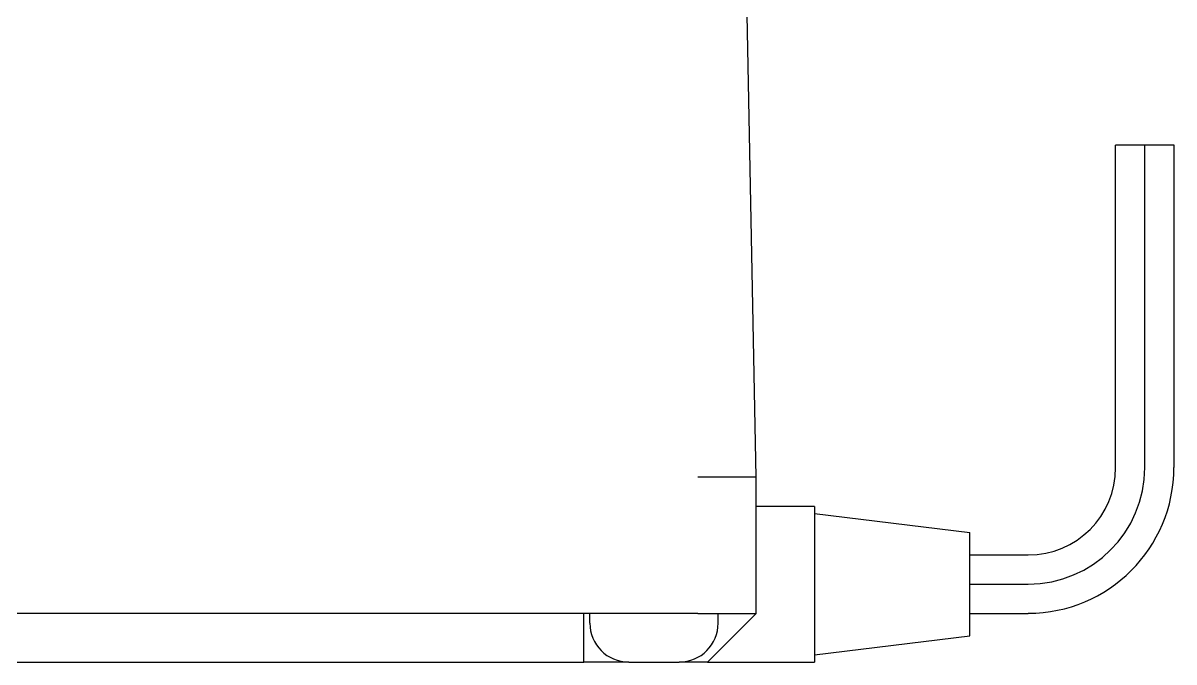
# Model space of a CAD drawing. Extents: x 3.27 to 9.48, y 3.29 to 7.63.
# Drawn here: x 4.435 to 5.601, y 3.293 to 3.94 of the extents above; entities that cross this region are included whole.
import ezdxf

# ---------------------------------------------------------------- set-up
doc = ezdxf.new("R2010")
doc.units = 0
doc.layers.add('HIDDEN_EDGES_ANSI_', color=7, linetype='CONTINUOUS')
doc.layers.add('VISIBLE_EDGES_ANSI_', color=7, linetype='CONTINUOUS')

msp = doc.modelspace()

# ---------------------------------------------------------------- linework, layer by layer
at = {"layer": 'HIDDEN_EDGES_ANSI_'}
for p, q in [((5.5711, 3.4901), (5.5711, 3.8164)), ((5.394, 3.372), (5.453, 3.372))]:
    msp.add_line(p, q, dxfattribs=at)
msp.add_arc((5.453, 3.4901), 0.1181, 270, 0, dxfattribs=at)
at = {"layer": 'VISIBLE_EDGES_ANSI_'}
for p, q in [((5.1774, 3.4802), (5.1627, 4.2578)), ((5.6007, 3.8164), (5.5416, 3.8164)), ((5.5416, 3.4901), (5.5416, 3.8164)), ((5.6007, 3.4901), (5.6007, 3.8164)), ((5.1184, 3.4802), (5.1184, 3.4802)), ((5.1774, 3.3424), (5.1774, 3.4802)), ((5.2365, 3.4507), (5.1774, 3.4507)), ((5.2365, 3.4507), (5.2365, 3.2932)), ((5.2365, 3.4435), (5.394, 3.4241)), ((5.394, 3.3198), (5.394, 3.4241)), ((5.394, 3.4015), (5.453, 3.4015)), ((5.0032, 3.3424), (3.7473, 3.3424)), ((5.0032, 3.2932), (5.0032, 3.3424)), ((5.1184, 3.3424), (5.0032, 3.3424)), ((5.0091, 3.3326), (5.0091, 3.3424)), ((5.1184, 3.3424), (5.1774, 3.3424)), ((5.1774, 3.3424), (5.1282, 3.2932)), ((5.139, 3.3326), (5.139, 3.3424)), ((5.394, 3.3424), (5.453, 3.3424)), ((5.2365, 3.3005), (5.394, 3.3198)), ((3.7473, 3.2932), (5.0032, 3.2932)), ((5.0485, 3.2932), (5.0032, 3.2932)), ((5.0485, 3.2932), (5.0997, 3.2932)), ((5.1282, 3.2932), (5.0997, 3.2932)), ((5.1282, 3.2932), (5.2365, 3.2932))]:
    msp.add_line(p, q, dxfattribs=at)
msp.add_polyline3d([(5.1774, 3.4802, 0), (5.1774, 3.4802, 0), (5.1774, 3.4802, 0), (5.1774, 3.4802, 0), (5.1774, 3.4802, 0), (5.1774, 3.4802, 0), (5.1774, 3.4803, 0), (5.1774, 3.4803, 0), (5.1774, 3.4803, 0), (5.1774, 3.4803, 0), (5.1774, 3.4803, 0), (5.1774, 3.4803, 0), (5.1774, 3.4803, 0), (5.1773, 3.4803, 0), (5.1773, 3.4803, 0), (5.1773, 3.4803, 0), (5.1773, 3.4803, 0), (5.1773, 3.4803, 0), (5.1773, 3.4803, 0), (5.1772, 3.4803, 0), (5.1772, 3.4803, 0), (5.1772, 3.4803, 0), (5.1772, 3.4803, 0), (5.1772, 3.4803, 0), (5.1771, 3.4803, 0), (5.1771, 3.4803, 0), (5.1771, 3.4803, 0), (5.1771, 3.4803, 0), (5.177, 3.4803, 0), (5.177, 3.4803, 0), (5.177, 3.4803, 0), (5.1769, 3.4803, 0), (5.1769, 3.4803, 0), (5.1769, 3.4803, 0), (5.1768, 3.4803, 0), (5.1768, 3.4803, 0), (5.1768, 3.4803, 0), (5.1768, 3.4803, 0), (5.1767, 3.4803, 0), (5.1767, 3.4803, 0), (5.1766, 3.4803, 0), (5.1766, 3.4803, 0), (5.1765, 3.4803, 0), (5.1765, 3.4803, 0), (5.1765, 3.4803, 0), (5.1764, 3.4803, 0), (5.1764, 3.4803, 0), (5.1763, 3.4803, 0), (5.1763, 3.4803, 0), (5.1762, 3.4803, 0), (5.1762, 3.4803, 0), (5.1761, 3.4803, 0), (5.1761, 3.4803, 0), (5.176, 3.4803, 0), (5.176, 3.4803, 0), (5.1759, 3.4804, 0), (5.1759, 3.4804, 0), (5.1758, 3.4804, 0), (5.1758, 3.4804, 0), (5.1757, 3.4804, 0), (5.1757, 3.4804, 0), (5.1756, 3.4804, 0), (5.1755, 3.4804, 0), (5.1755, 3.4804, 0), (5.1754, 3.4804, 0), (5.1753, 3.4804, 0), (5.1753, 3.4804, 0), (5.1752, 3.4804, 0), (5.1752, 3.4804, 0), (5.1751, 3.4804, 0), (5.175, 3.4804, 0), (5.1749, 3.4804, 0), (5.1749, 3.4804, 0), (5.1748, 3.4804, 0), (5.1747, 3.4804, 0), (5.1747, 3.4804, 0), (5.1746, 3.4804, 0), (5.1745, 3.4804, 0), (5.1744, 3.4804, 0), (5.1744, 3.4804, 0), (5.1743, 3.4804, 0), (5.1742, 3.4804, 0), (5.1741, 3.4804, 0), (5.174, 3.4804, 0), (5.174, 3.4804, 0), (5.1739, 3.4804, 0), (5.1738, 3.4804, 0), (5.1737, 3.4804, 0), (5.1736, 3.4804, 0), (5.1735, 3.4804, 0), (5.1735, 3.4804, 0), (5.1734, 3.4804, 0), (5.1733, 3.4804, 0), (5.1732, 3.4804, 0), (5.1731, 3.4804, 0), (5.173, 3.4804, 0), (5.1729, 3.4804, 0), (5.1728, 3.4804, 0), (5.1727, 3.4804, 0), (5.1726, 3.4804, 0), (5.1725, 3.4804, 0), (5.1724, 3.4804, 0), (5.1723, 3.4804, 0), (5.1722, 3.4804, 0), (5.1721, 3.4804, 0), (5.172, 3.4804, 0), (5.1719, 3.4804, 0), (5.1718, 3.4804, 0), (5.1717, 3.4804, 0), (5.1716, 3.4804, 0), (5.1715, 3.4804, 0), (5.1714, 3.4804, 0), (5.1713, 3.4804, 0), (5.1712, 3.4804, 0), (5.1711, 3.4804, 0), (5.171, 3.4804, 0), (5.1709, 3.4804, 0), (5.1708, 3.4804, 0), (5.1707, 3.4804, 0), (5.1705, 3.4804, 0), (5.1704, 3.4804, 0), (5.1703, 3.4804, 0), (5.1702, 3.4804, 0), (5.1701, 3.4804, 0), (5.17, 3.4804, 0), (5.1698, 3.4804, 0), (5.1697, 3.4804, 0), (5.1696, 3.4804, 0), (5.1695, 3.4804, 0), (5.1694, 3.4804, 0), (5.1692, 3.4804, 0), (5.1691, 3.4804, 0), (5.169, 3.4804, 0), (5.1689, 3.4804, 0), (5.1687, 3.4804, 0), (5.1686, 3.4804, 0), (5.1685, 3.4804, 0), (5.1684, 3.4804, 0), (5.1682, 3.4804, 0), (5.1681, 3.4804, 0), (5.168, 3.4804, 0), (5.1678, 3.4804, 0), (5.1677, 3.4804, 0), (5.1676, 3.4804, 0), (5.1674, 3.4804, 0), (5.1673, 3.4804, 0), (5.1672, 3.4804, 0), (5.167, 3.4804, 0), (5.1669, 3.4804, 0), (5.1668, 3.4804, 0), (5.1666, 3.4804, 0), (5.1665, 3.4804, 0), (5.1663, 3.4804, 0), (5.1662, 3.4804, 0), (5.1661, 3.4804, 0), (5.1659, 3.4804, 0), (5.1658, 3.4804, 0), (5.1656, 3.4804, 0), (5.1655, 3.4804, 0), (5.1653, 3.4804, 0), (5.1652, 3.4804, 0), (5.165, 3.4804, 0), (5.1649, 3.4804, 0), (5.1647, 3.4804, 0), (5.1646, 3.4804, 0), (5.1644, 3.4804, 0), (5.1643, 3.4804, 0), (5.1641, 3.4804, 0), (5.164, 3.4804, 0), (5.1638, 3.4804, 0), (5.1637, 3.4804, 0), (5.1635, 3.4804, 0), (5.1634, 3.4804, 0), (5.1632, 3.4804, 0), (5.163, 3.4804, 0), (5.1629, 3.4804, 0), (5.1627, 3.4804, 0), (5.1626, 3.4804, 0), (5.1624, 3.4804, 0), (5.1622, 3.4804, 0), (5.1621, 3.4804, 0), (5.1619, 3.4804, 0), (5.1617, 3.4804, 0), (5.1616, 3.4804, 0), (5.1614, 3.4804, 0), (5.1612, 3.4804, 0), (5.1611, 3.4804, 0), (5.1609, 3.4804, 0), (5.1608, 3.4804, 0), (5.1606, 3.4804, 0), (5.1604, 3.4804, 0), (5.1602, 3.4804, 0), (5.1601, 3.4804, 0), (5.1599, 3.4804, 0), (5.1597, 3.4804, 0), (5.1595, 3.4804, 0), (5.1594, 3.4804, 0), (5.1592, 3.4804, 0), (5.159, 3.4804, 0), (5.1588, 3.4804, 0), (5.1587, 3.4804, 0), (5.1585, 3.4804, 0), (5.1583, 3.4804, 0), (5.1581, 3.4804, 0), (5.1579, 3.4804, 0), (5.1578, 3.4804, 0), (5.1576, 3.4804, 0), (5.1574, 3.4804, 0), (5.1572, 3.4804, 0), (5.157, 3.4804, 0), (5.1569, 3.4804, 0), (5.1567, 3.4804, 0), (5.1565, 3.4804, 0), (5.1563, 3.4804, 0), (5.1561, 3.4804, 0), (5.1559, 3.4804, 0), (5.1558, 3.4804, 0), (5.1556, 3.4804, 0), (5.1554, 3.4804, 0), (5.1552, 3.4804, 0), (5.155, 3.4804, 0), (5.1548, 3.4804, 0), (5.1546, 3.4804, 0), (5.1544, 3.4804, 0), (5.1542, 3.4804, 0), (5.154, 3.4804, 0), (5.1539, 3.4804, 0), (5.1536, 3.4804, 0), (5.1535, 3.4804, 0), (5.1533, 3.4804, 0), (5.1531, 3.4804, 0), (5.1529, 3.4804, 0), (5.1527, 3.4804, 0), (5.1525, 3.4804, 0), (5.1523, 3.4804, 0), (5.1521, 3.4804, 0), (5.1519, 3.4804, 0), (5.1517, 3.4804, 0), (5.1515, 3.4804, 0), (5.1513, 3.4804, 0), (5.1511, 3.4804, 0), (5.1509, 3.4804, 0), (5.1507, 3.4804, 0), (5.1505, 3.4804, 0), (5.1503, 3.4804, 0), (5.1501, 3.4804, 0), (5.1499, 3.4804, 0), (5.1497, 3.4804, 0), (5.1495, 3.4804, 0), (5.1493, 3.4804, 0), (5.149, 3.4804, 0), (5.1488, 3.4804, 0), (5.1486, 3.4804, 0), (5.1484, 3.4804, 0), (5.1482, 3.4804, 0), (5.148, 3.4804, 0), (5.1478, 3.4804, 0), (5.1476, 3.4804, 0), (5.1474, 3.4804, 0), (5.1472, 3.4804, 0), (5.147, 3.4804, 0), (5.1467, 3.4804, 0), (5.1465, 3.4804, 0), (5.1463, 3.4804, 0), (5.1461, 3.4804, 0), (5.1459, 3.4804, 0), (5.1457, 3.4804, 0), (5.1455, 3.4804, 0), (5.1452, 3.4804, 0), (5.145, 3.4804, 0), (5.1448, 3.4804, 0), (5.1446, 3.4804, 0), (5.1444, 3.4804, 0), (5.1442, 3.4804, 0), (5.144, 3.4804, 0), (5.1437, 3.4804, 0), (5.1435, 3.4804, 0), (5.1433, 3.4804, 0), (5.1431, 3.4804, 0), (5.1429, 3.4804, 0), (5.1426, 3.4804, 0), (5.1424, 3.4804, 0), (5.1422, 3.4804, 0), (5.142, 3.4804, 0), (5.1417, 3.4804, 0), (5.1415, 3.4804, 0), (5.1413, 3.4804, 0), (5.1411, 3.4804, 0), (5.1408, 3.4804, 0), (5.1406, 3.4804, 0), (5.1404, 3.4804, 0), (5.1402, 3.4804, 0), (5.1399, 3.4804, 0), (5.1397, 3.4804, 0), (5.1395, 3.4804, 0), (5.1393, 3.4804, 0), (5.139, 3.4804, 0), (5.1388, 3.4804, 0), (5.1386, 3.4804, 0), (5.1383, 3.4804, 0), (5.1381, 3.4804, 0), (5.1379, 3.4804, 0), (5.1377, 3.4804, 0), (5.1374, 3.4804, 0), (5.1372, 3.4804, 0), (5.137, 3.4804, 0), (5.1368, 3.4804, 0), (5.1365, 3.4804, 0), (5.1363, 3.4804, 0), (5.1361, 3.4804, 0), (5.1358, 3.4804, 0), (5.1356, 3.4804, 0), (5.1354, 3.4804, 0), (5.1351, 3.4804, 0), (5.1349, 3.4804, 0), (5.1347, 3.4804, 0), (5.1344, 3.4804, 0), (5.1342, 3.4804, 0), (5.134, 3.4804, 0), (5.1337, 3.4803, 0), (5.1335, 3.4803, 0), (5.1333, 3.4803, 0), (5.133, 3.4803, 0), (5.1328, 3.4803, 0), (5.1326, 3.4803, 0), (5.1323, 3.4803, 0), (5.1321, 3.4803, 0), (5.1319, 3.4803, 0), (5.1316, 3.4803, 0), (5.1314, 3.4803, 0), (5.1311, 3.4803, 0), (5.1309, 3.4803, 0), (5.1307, 3.4803, 0), (5.1304, 3.4803, 0), (5.1302, 3.4803, 0), (5.13, 3.4803, 0), (5.1297, 3.4803, 0), (5.1295, 3.4803, 0), (5.1292, 3.4803, 0), (5.129, 3.4803, 0), (5.1288, 3.4803, 0), (5.1285, 3.4803, 0), (5.1283, 3.4803, 0), (5.128, 3.4803, 0), (5.1278, 3.4803, 0), (5.1276, 3.4803, 0), (5.1273, 3.4803, 0), (5.1271, 3.4803, 0), (5.1268, 3.4803, 0), (5.1266, 3.4803, 0), (5.1264, 3.4803, 0), (5.1261, 3.4803, 0), (5.1259, 3.4803, 0), (5.1256, 3.4803, 0), (5.1254, 3.4803, 0), (5.1252, 3.4803, 0), (5.1249, 3.4803, 0), (5.1247, 3.4803, 0), (5.1244, 3.4803, 0), (5.1242, 3.4803, 0), (5.1239, 3.4803, 0), (5.1237, 3.4803, 0), (5.1235, 3.4803, 0), (5.1232, 3.4803, 0), (5.123, 3.4803, 0), (5.1227, 3.4803, 0), (5.1225, 3.4803, 0), (5.1223, 3.4803, 0), (5.122, 3.4803, 0), (5.1218, 3.4803, 0), (5.1215, 3.4803, 0), (5.1213, 3.4803, 0), (5.1211, 3.4803, 0), (5.1208, 3.4803, 0), (5.1206, 3.4803, 0), (5.1203, 3.4803, 0), (5.1201, 3.4802, 0), (5.1198, 3.4802, 0), (5.1196, 3.4802, 0), (5.1193, 3.4802, 0), (5.1191, 3.4802, 0), (5.1189, 3.4802, 0), (5.1186, 3.4802, 0), (5.1184, 3.4802, 0)], dxfattribs=at)
for centre, radius, start, end in [((5.453, 3.4901), 0.1476, 270, 0), ((5.453, 3.4901), 0.0886, 270, 0), ((5.0485, 3.3326), 0.0394, 180, 270), ((5.0997, 3.3326), 0.0394, 270, 0)]:
    msp.add_arc(centre, radius, start, end, dxfattribs=at)

doc.saveas('drawing.dxf')
